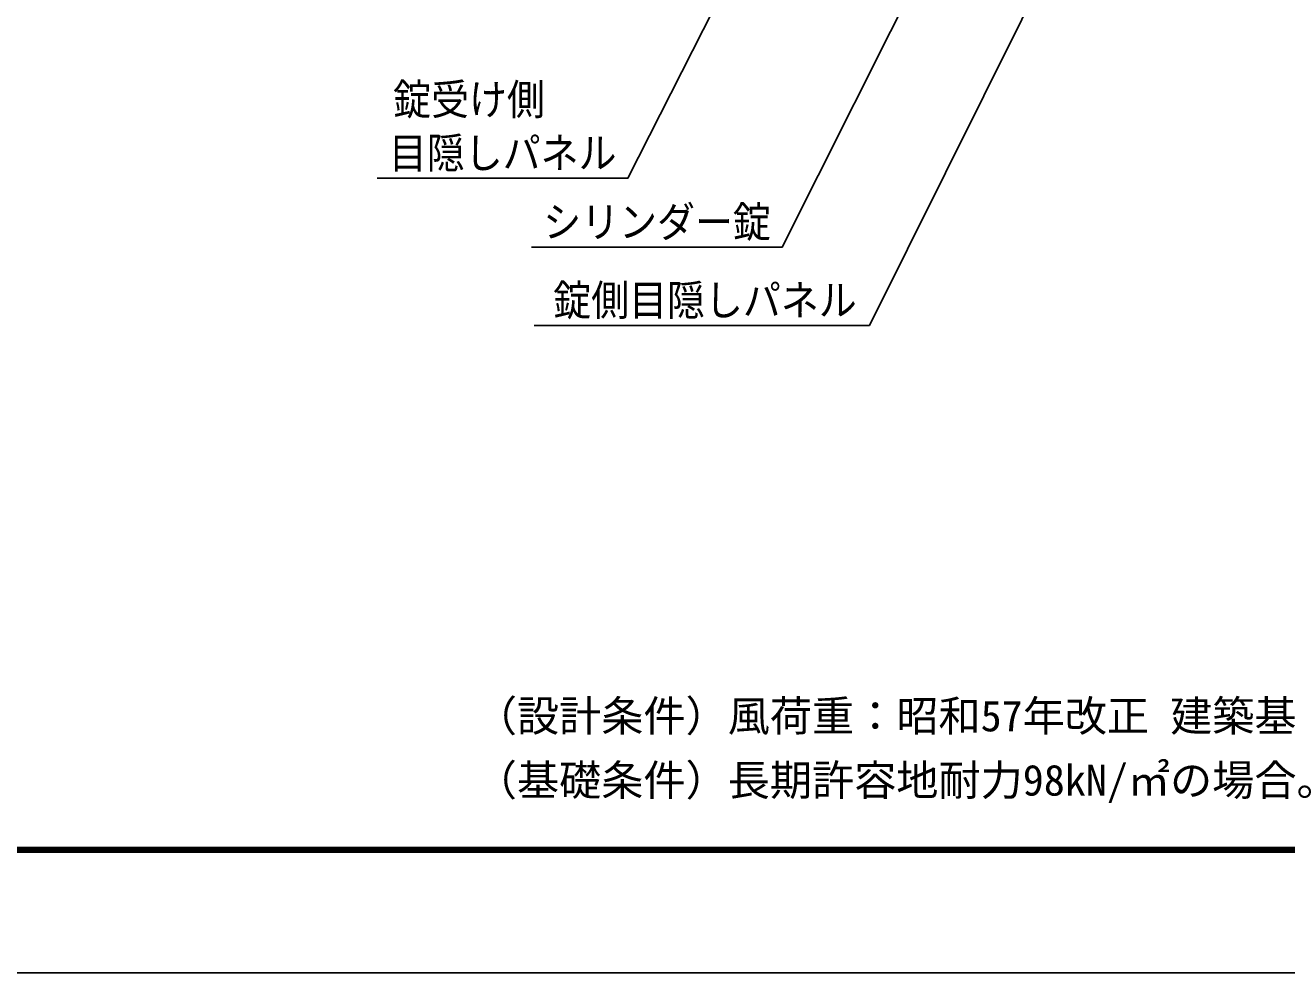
# Model space of a CAD drawing. Units: millimetres, scale not verified. Extents: x -4455 to 4455, y -3150 to 3150.
# Drawn here: x -430 to 1533, y -3150 to -1675 of the extents above; entities that cross this region are included whole.
import ezdxf
from ezdxf.enums import TextEntityAlignment as Align

# ---------------------------------------------------------------- set-up
doc = ezdxf.new("R2010")
doc.units = ezdxf.units.MM
doc.header["$LTSCALE"] = 20
for name, color, linetype, lineweight in [('0-3_0', 7, 'Continuous', 25), ('1-8_D-TTL-TXT', 2, 'Continuous', 25), ('1-9_LAYER12', 3, 'Continuous', 25)]:
    doc.layers.add(name, color=color, linetype=linetype, lineweight=lineweight)
doc.styles.add('ＭＳ ゴシック', font='')
doc.styles.get('ＭＳ ゴシック').set_extended_font_data('MS Gothic')

msp = doc.modelspace()

# ---------------------------------------------------------------- linework, layer by layer
at = {"layer": '0-3_0', "color": 3}
msp.add_lwpolyline([(-4455, 3150), (4455, 3150), (4455, -3150), (-4455, -3150)], close=True, dxfattribs=at)
at = {"layer": '0-3_0'}
for points in [[(-4155, 2962.5), (4155, 2962.5), (4155, -2962.5), (-4155, -2962.5)], [(-4153.13, 2960.62), (4153.12, 2960.62), (4153.12, -2960.63), (-4153.13, -2960.63)], [(-4151.25, 2958.75), (4151.25, 2958.75), (4151.25, -2958.75), (-4151.25, -2958.75)], [(-4149.38, 2956.87), (4149.37, 2956.87), (4149.37, -2956.88), (-4149.38, -2956.88)], [(-4147.5, 2955), (4147.5, 2955), (4147.5, -2955), (-4147.5, -2955)]]:
    msp.add_lwpolyline(points, close=True, dxfattribs=at)
at = {"layer": '1-9_LAYER12'}
for points in [[(357.46, -2020.27), (747.75, -2020.27), (1646.23, -230.47)], [(361.8, -2142.13), (883.33, -2142.13), (1831.16, -237.53)], [(117.25, -1912.96), (507.55, -1912.96), (1346.26, -260.3)]]:
    msp.add_lwpolyline(points, dxfattribs=at)

# ---------------------------------------------------------------- texts
at = {"layer": '1-8_D-TTL-TXT', "color": 7, "style": 'ＭＳ ゴシック'}
for s, p in [('（設計条件）風荷重：昭和57年改正 建築基準法・同施行令に基づく風圧力に準拠。', (269.29, -2788.6)), ('（基礎条件）長期許容地耐力98kN/㎡の場合。', (269.29, -2888.6))]:
    msp.add_text(s, height=48.09, dxfattribs=at).set_placement(p, align=Align.BOTTOM_LEFT)
at = {"layer": '1-9_LAYER12', "style": 'ＭＳ ゴシック', "width": 0.9}
for s, p in [('錠受け側', (142.21, -1828.87)), ('目隠しパネル', (135.55, -1912.21)), ('シリンダー錠', (375.75, -2019.53)), ('錠側目隠しパネル', (391.33, -2141.38))]:
    msp.add_text(s, height=48.09, dxfattribs=at).set_placement(p, align=Align.BOTTOM_LEFT)

doc.saveas('drawing.dxf')
